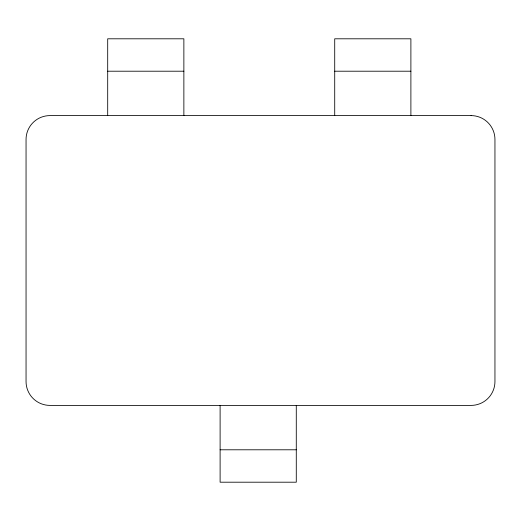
<?xml version="1.0" encoding="UTF-8"?>
<svg xmlns="http://www.w3.org/2000/svg" width="521" height="521" viewBox="0 0 521 521"><rect width="100%" height="100%" fill="white"/><g stroke="black" fill="none" stroke-linecap="round" stroke-linejoin="round"><path stroke-width="0.78" d="M107.697 71.208L183.867 71.208M334.716 71.208L410.893 71.208M220.109 449.792L296.28 449.792M410.893 115.603L410.893 38.801L334.716 38.801L334.716 115.603M296.28 405.397L296.28 482.199L220.109 482.199L220.109 405.397M183.867 115.603L183.867 38.801L107.697 38.801L107.697 115.603M471.088 115.603L49.912 115.603A23.862 23.862 0 0 0 26.05 139.465L26.05 381.535A23.862 23.862 0 0 0 49.912 405.397L471.088 405.397A23.862 23.862 0 0 0 494.95 381.535L494.95 139.465A23.862 23.862 0 0 0 471.088 115.603"/></g></svg>
